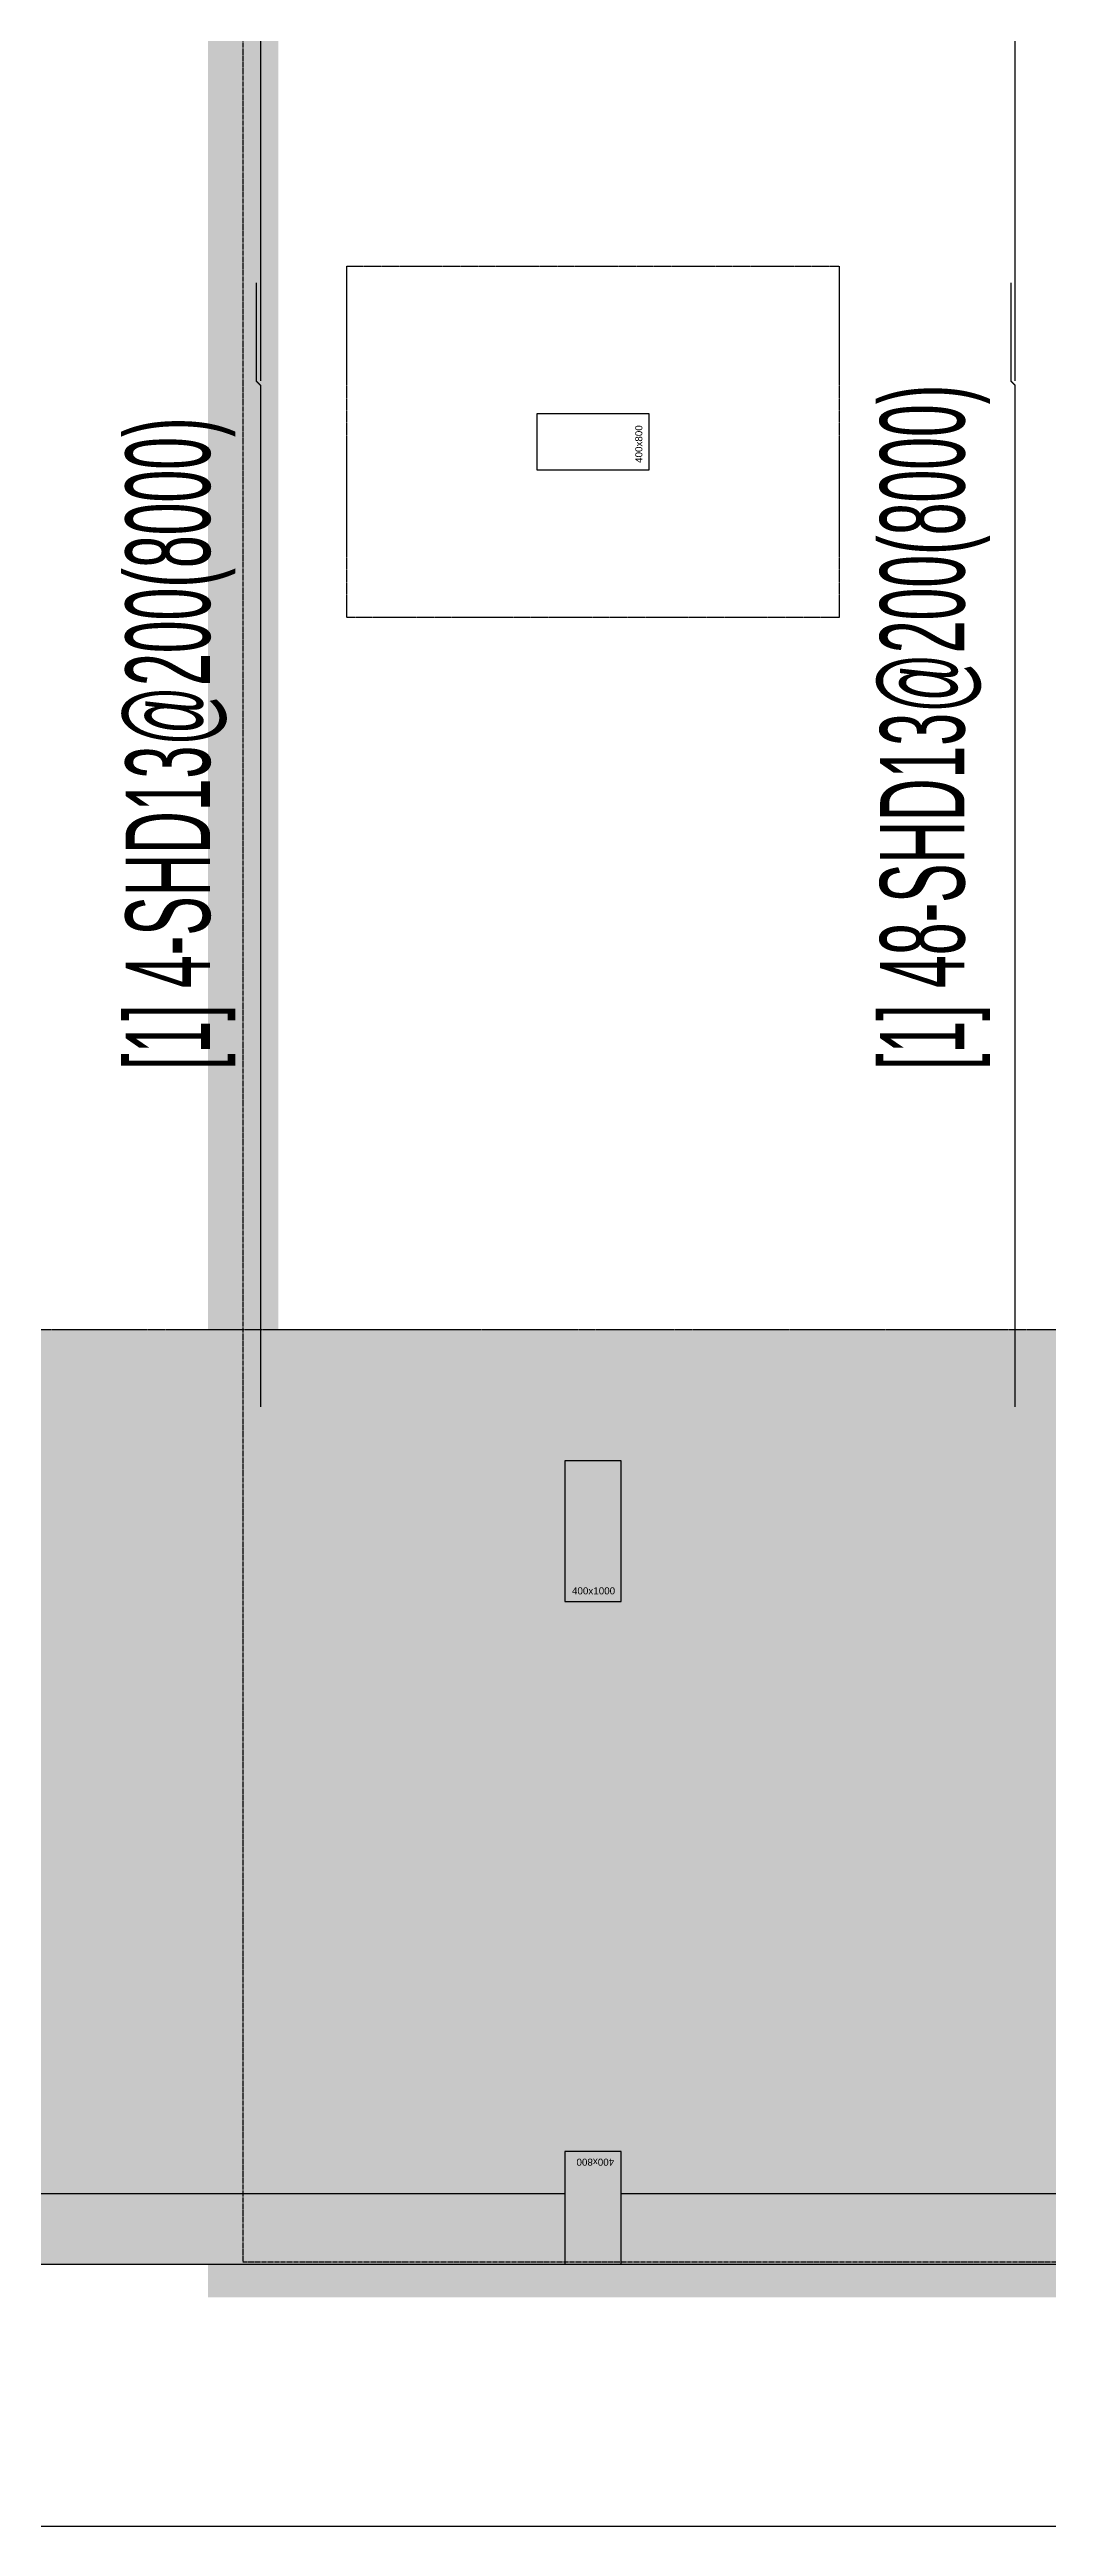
# Model space of a CAD drawing. Header units: millimetres. Extents: x 43843 to 1069877, y 60576 to 148433.
# Drawn here: x 333066 to 340162, y 75030 to 92653 of the extents above; entities that cross this region are included whole.
import ezdxf
from ezdxf.enums import TextEntityAlignment as Align

# ---------------------------------------------------------------- set-up
doc = ezdxf.new("R2010")
doc.units = ezdxf.units.MM
doc.linetypes.add('HID', pattern=[2.5, 1.5, -1])
doc.linetypes.add('HIDDEN', pattern=[0.375, 0.25, -0.125])
for name, color, linetype in [('-S_F', 7, 'Continuous'), ('8', 8, 'Continuous'), ('NX_BAR(D)', 7, 'Continuous'), ('NX_BARTXT', 7, 'Continuous'), ('S-FND_OUTLINE_지하주차장 기초', 4, 'HID'), ('S-HAT', 252, 'Continuous'), ('XR-지하주차장$0$A-CON', 2, 'Continuous'), ('XR-지하주차장$0$AA-COL', 2, 'Continuous'), ('기초', 7, 'Continuous')]:
    doc.layers.add(name, color=color, linetype=linetype)
doc.layers.add('DEFPOINT', color=142, linetype='Continuous', plot=False)
doc.styles.add('BarSetTxt', font='Arial.ttf', dxfattribs={"width": 0.4, "height": 353.85})
doc.styles.add('XR-지하주차장$0$Standard', font='arial.ttf')

# ---------------------------------------------------------------- blocks, each defined once
blk = doc.blocks.new('zw$D357')
at = {"layer": 'S-HAT'}
h = blk.add_hatch(dxfattribs=at)
h.set_pattern_fill('GRASS', color=256, scale=20)
h.set_pattern_definition([(90, (-331308.68, 2741039.9), (-359.21, 359.21), [95.25, -623.17]), (45, (-331308.7, 2741039.9), (-359.210245, 359.210245), [95.25, -412.75]), (135, (-331308.7, 2741039.9), (-359.210245, -359.210245), [95.25, -412.75])])
h.paths.add_polyline_path([(-65008, -55192), (-61014, -48545), (-9370, -48545), (-5377, -55192)])
at = {"layer": '-S_F', "linetype": 'HIDDEN', "lineweight": -3}
blk.add_lwpolyline([(-55760, -40977), (-52260, -40977), (-52260, -43477), (-55760, -43477)], close=True, dxfattribs=at)
blk.add_lwpolyline([(-70457, 878), (0, 878), (0, -57059), (-70457, -57059)], close=True)
at = {"layer": 'S-FND_OUTLINE_지하주차장 기초'}
blk.add_lwpolyline([(-9370, -48545), (-61014, -48545), (-65008, -55192), (-5377, -55192)], close=True, dxfattribs=at)
at = {"layer": 'XR-지하주차장$0$A-CON'}
for p, q in [((-54210, -54692), (-62210, -54692)), ((-44610, -54692), (-53810, -54692)), ((-70457, -55192), (0, -55192))]:
    blk.add_line(p, q, dxfattribs=at)
at = {"layer": 'XR-지하주차장$0$AA-COL'}
for points in [[(-53610, -42427), (-53610, -42027), (-54410, -42027), (-54410, -42427)], [(-54210, -50477), (-53810, -50477), (-53810, -49477), (-54210, -49477)], [(-53810, -54392), (-54210, -54392), (-54210, -55192), (-53810, -55192)]]:
    blk.add_lwpolyline(points, close=True, dxfattribs=at)
at = {"layer": '기초', "color": 6, "linetype": 'HID', "ltscale": 3, "const_width": 500}
blk.add_lwpolyline([(-56498, -55179), (-56498, -13109), (-51183, -13099), (-51183, -15035), (-51183, -15035), (-51183, -15047), (-37285, -15025), (-37298, -6685), (-14910, -6684), (-14910, -24464), (-14910, -24464), (-14910, -24477), (-13109, -24477), (-13109, -55179)], close=True, dxfattribs=at)
at = {"layer": 'Defpoints', "style": 'XR-지하주차장$0$Standard'}
for rotation, p in [(90, (-53660, -42377)), (180, (-53860, -54442))]:
    blk.add_text('400x800', height=50, rotation=rotation, dxfattribs=at).set_placement(p)
blk.add_text('400x1000', height=50, dxfattribs=at).set_placement((-54160, -50427))

msp = doc.modelspace()

# ---------------------------------------------------------------- linework, layer by layer
at = {"layer": 'DEFPOINT', "linetype": 'HID', "ltscale": 3}
msp.add_lwpolyline([(334442.819, 76909.036), (334443.35, 118979.042), (339757.648, 118989.867), (339757.648, 117053.765), (339757.667, 117053.765), (339757.667, 117041.75), (353656.144, 117063.419), (353643.142, 125403.046), (376031.367, 125404.471), (376031.367, 107624.036), (376031.386, 107624.036), (376031.386, 107612.02), (377831.81, 107611.98), (377832.09, 76909.036)], close=True, dxfattribs=at)
at = {"layer": 'DEFPOINT', "linetype": 'HIDDEN', "lineweight": -3}
msp.add_lwpolyline([(381570.711, 83543.613), (329926.848, 83543.626), (325933.075, 76896.872), (385564.476, 76896.872)], close=True, dxfattribs=at)
at = {"layer": 'NX_BAR(D)', "color": 2, "const_width": 10}
for points in [[(334567.077, 90293.666), (334567.077, 97563.713), (334537.077, 97593.713), (334537.077, 98293.713)], [(339932.09, 90293.669), (339932.09, 97563.72), (339902.09, 97593.72), (339902.09, 98293.72)], [(334567.077, 82993.624), (334567.077, 90263.671), (334537.077, 90293.671), (334537.077, 90993.671)], [(339932.09, 82993.622), (339932.09, 90263.673), (339902.09, 90293.673), (339902.09, 90993.673)]]:
    msp.add_lwpolyline(points, dxfattribs=at)

# ---------------------------------------------------------------- block references
at = {"layer": '8'}
msp.add_blockref('zw$D357', (390941.011, 132088.525), dxfattribs=at)

# ---------------------------------------------------------------- texts
at = {"layer": 'NX_BARTXT', "color": 2, "style": 'BarSetTxt', "width": 0.5}
for s, p in [('[1] 48-SHD13@200(8000)', (339752.09, 85393.637)), ('[1] 4-SHD13@200(8000)', (334387.077, 85393.638))]:
    msp.add_text(s, height=600, rotation=90, dxfattribs=at).set_placement(p, align=Align.BOTTOM_LEFT)

doc.saveas('drawing.dxf')
